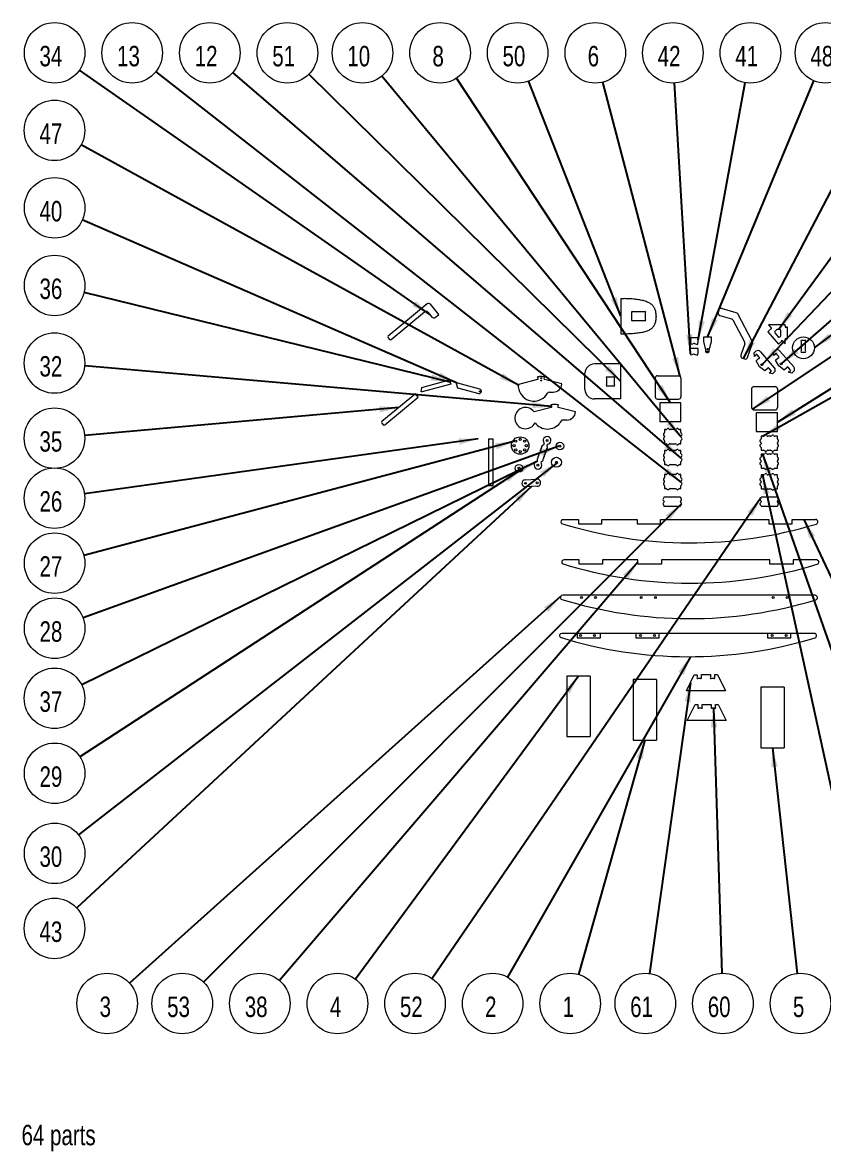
# Paper-space layout 'Feuille1' of a CAD drawing. Header units: millimetres. Extents: x 11 to 540, y -252 to 207.
# Drawn here: x 11.4 to 148.4, y 5.3 to 198.6 of the extents above; entities that cross this region are included whole.
import ezdxf

# ---------------------------------------------------------------- set-up
doc = ezdxf.new("R2010")
doc.units = ezdxf.units.MM
doc.styles.add('SLDTEXTSTYLE0', font='TXT', dxfattribs={"width": 0.75})
doc.dimstyles.new('SLDDIMSTYLE0', dxfattribs={"dimtxt": 0, "dimasz": 3.302, "dimexe": 0, "dimexo": 0.0625, "dimgap": 0, "dimtad": 0, "dimtih": 1, "dimtoh": 1, "dimdec": 0, "dimrnd": 1e-09, "dimzin": 0, "dimdsep": 46, "dimtxsty": 'Standard', "dimsah": 1, "dimcen": 0.09, "dimadec": 0, "dimazin": 0, "dimtfac": 3.302, "dimtdec": 0, "dimtofl": 0, "dimtmove": 0, "dimatfit": 3, "dimfxl": 1, "dimfrac": 2, "dimtolj": 1, "dimtzin": 0, "dimarcsym": 0})

# ---------------------------------------------------------------- blocks, each defined once
blk = doc.blocks.new('SW_NOTE_58')
at = {"color": 0, "linetype": 'Continuous', "lineweight": 0}
blk.add_circle((-4.24, 2.96), 5.18, dxfattribs=at)
at = {"color": 0, "linetype": 'Continuous', "lineweight": 0, "insert": (-6.83, 4.15), "char_height": 3.5, "attachment_point": 1, "style": 'SLDTEXTSTYLE0'}
blk.add_mtext('34', dxfattribs=at)
blk = doc.blocks.new('SW_NOTE_59')
at = {"color": 0, "linetype": 'Continuous', "lineweight": 0}
blk.add_circle((-4.08, 3.19), 5.18, dxfattribs=at)
at = {"color": 0, "linetype": 'Continuous', "lineweight": 0, "insert": (-6.66, 4.38), "char_height": 3.5, "attachment_point": 1, "style": 'SLDTEXTSTYLE0'}
blk.add_mtext('13', dxfattribs=at)
blk = doc.blocks.new('SW_NOTE_60')
at = {"color": 0, "linetype": 'Continuous', "lineweight": 0}
blk.add_circle((-3.92, 3.38), 5.18, dxfattribs=at)
at = {"color": 0, "linetype": 'Continuous', "lineweight": 0, "insert": (-6.51, 4.56), "char_height": 3.5, "attachment_point": 1, "style": 'SLDTEXTSTYLE0'}
blk.add_mtext('12', dxfattribs=at)
blk = doc.blocks.new('SW_NOTE_61')
at = {"color": 0, "linetype": 'Continuous', "lineweight": 0}
blk.add_circle((-3.68, 3.63), 5.18, dxfattribs=at)
at = {"color": 0, "linetype": 'Continuous', "lineweight": 0, "insert": (-6.27, 4.82), "char_height": 3.5, "attachment_point": 1, "style": 'SLDTEXTSTYLE0'}
blk.add_mtext('51', dxfattribs=at)
blk = doc.blocks.new('SW_NOTE_62')
at = {"color": 0, "linetype": 'Continuous', "lineweight": 0}
blk.add_circle((-3.3, 3.99), 5.18, dxfattribs=at)
at = {"color": 0, "linetype": 'Continuous', "lineweight": 0, "insert": (-5.89, 5.17), "char_height": 3.5, "attachment_point": 1, "style": 'SLDTEXTSTYLE0'}
blk.add_mtext('10', dxfattribs=at)
blk = doc.blocks.new('SW_NOTE_63')
at = {"color": 0, "linetype": 'Continuous', "lineweight": 0}
blk.add_circle((-1.89, 4.82), 5.18, dxfattribs=at)
at = {"color": 0, "linetype": 'Continuous', "lineweight": 0, "insert": (-4.47, 6.01), "char_height": 3.5, "attachment_point": 1, "style": 'SLDTEXTSTYLE0'}
blk.add_mtext('50', dxfattribs=at)
blk = doc.blocks.new('SW_NOTE_64')
at = {"color": 0, "linetype": 'Continuous', "lineweight": 0}
blk.add_circle((-2.84, 4.32), 5.18, dxfattribs=at)
at = {"color": 0, "linetype": 'Continuous', "lineweight": 0, "insert": (-4.14, 5.51), "char_height": 3.5, "attachment_point": 1, "style": 'SLDTEXTSTYLE0'}
blk.add_mtext('8', dxfattribs=at)
blk = doc.blocks.new('SW_NOTE_65')
at = {"color": 0, "linetype": 'Continuous', "lineweight": 0}
blk.add_circle((-1.31, 5.01), 5.18, dxfattribs=at)
at = {"color": 0, "linetype": 'Continuous', "lineweight": 0, "insert": (-2.61, 6.19), "char_height": 3.5, "attachment_point": 1, "style": 'SLDTEXTSTYLE0'}
blk.add_mtext('6', dxfattribs=at)
blk = doc.blocks.new('SW_NOTE_66')
at = {"color": 0, "linetype": 'Continuous', "lineweight": 0}
blk.add_circle((-0.3, 5.17), 5.18, dxfattribs=at)
at = {"color": 0, "linetype": 'Continuous', "lineweight": 0, "insert": (-2.89, 6.35), "char_height": 3.5, "attachment_point": 1, "style": 'SLDTEXTSTYLE0'}
blk.add_mtext('42', dxfattribs=at)
blk = doc.blocks.new('SW_NOTE_67')
at = {"color": 0, "linetype": 'Continuous', "lineweight": 0}
blk.add_circle((0.92, 5.09), 5.18, dxfattribs=at)
at = {"color": 0, "linetype": 'Continuous', "lineweight": 0, "insert": (-1.66, 6.28), "char_height": 3.5, "attachment_point": 1, "style": 'SLDTEXTSTYLE0'}
blk.add_mtext('41', dxfattribs=at)
blk = doc.blocks.new('SW_NOTE_68')
at = {"color": 0, "linetype": 'Continuous', "lineweight": 0}
blk.add_circle((1.98, 4.78), 5.18, dxfattribs=at)
at = {"color": 0, "linetype": 'Continuous', "lineweight": 0, "insert": (-0.6, 5.97), "char_height": 3.5, "attachment_point": 1, "style": 'SLDTEXTSTYLE0'}
blk.add_mtext('48', dxfattribs=at)
blk = doc.blocks.new('SW_NOTE_100')
at = {"color": 0, "linetype": 'Continuous', "lineweight": 0}
blk.add_circle((0.56, -5.14), 5.18, dxfattribs=at)
at = {"color": 0, "linetype": 'Continuous', "lineweight": 0, "insert": (-0.73, -3.96), "char_height": 3.5, "attachment_point": 1, "style": 'SLDTEXTSTYLE0'}
blk.add_mtext('5', dxfattribs=at)
blk = doc.blocks.new('SW_NOTE_101')
at = {"color": 0, "linetype": 'Continuous', "lineweight": 0}
blk.add_circle((0.17, -5.17), 5.18, dxfattribs=at)
at = {"color": 0, "linetype": 'Continuous', "lineweight": 0, "insert": (-2.42, -3.99), "char_height": 3.5, "attachment_point": 1, "style": 'SLDTEXTSTYLE0'}
blk.add_mtext('60', dxfattribs=at)
blk = doc.blocks.new('SW_NOTE_102')
at = {"color": 0, "linetype": 'Continuous', "lineweight": 0}
blk.add_circle((-0.72, -5.12), 5.18, dxfattribs=at)
at = {"color": 0, "linetype": 'Continuous', "lineweight": 0, "insert": (-3.31, -3.94), "char_height": 3.5, "attachment_point": 1, "style": 'SLDTEXTSTYLE0'}
blk.add_mtext('61', dxfattribs=at)
blk = doc.blocks.new('SW_NOTE_103')
at = {"color": 0, "linetype": 'Continuous', "lineweight": 0}
blk.add_circle((-1.41, -4.98), 5.18, dxfattribs=at)
at = {"color": 0, "linetype": 'Continuous', "lineweight": 0, "insert": (-2.7, -3.79), "char_height": 3.5, "attachment_point": 1, "style": 'SLDTEXTSTYLE0'}
blk.add_mtext('1', dxfattribs=at)
blk = doc.blocks.new('SW_NOTE_104')
at = {"color": 0, "linetype": 'Continuous', "lineweight": 0}
blk.add_circle((-2.56, -4.5), 5.18, dxfattribs=at)
at = {"color": 0, "linetype": 'Continuous', "lineweight": 0, "insert": (-3.86, -3.31), "char_height": 3.5, "attachment_point": 1, "style": 'SLDTEXTSTYLE0'}
blk.add_mtext('2', dxfattribs=at)
blk = doc.blocks.new('SW_NOTE_105')
at = {"color": 0, "linetype": 'Continuous', "lineweight": 0}
blk.add_circle((-2.92, -4.27), 5.18, dxfattribs=at)
at = {"color": 0, "linetype": 'Continuous', "lineweight": 0, "insert": (-5.51, -3.09), "char_height": 3.5, "attachment_point": 1, "style": 'SLDTEXTSTYLE0'}
blk.add_mtext('52', dxfattribs=at)
blk = doc.blocks.new('SW_NOTE_106')
at = {"color": 0, "linetype": 'Continuous', "lineweight": 0}
blk.add_circle((-3.07, -4.17), 5.18, dxfattribs=at)
at = {"color": 0, "linetype": 'Continuous', "lineweight": 0, "insert": (-4.36, -2.98), "char_height": 3.5, "attachment_point": 1, "style": 'SLDTEXTSTYLE0'}
blk.add_mtext('4', dxfattribs=at)
blk = doc.blocks.new('SW_NOTE_107')
at = {"color": 0, "linetype": 'Continuous', "lineweight": 0}
blk.add_circle((-3.37, -3.93), 5.18, dxfattribs=at)
at = {"color": 0, "linetype": 'Continuous', "lineweight": 0, "insert": (-5.95, -2.75), "char_height": 3.5, "attachment_point": 1, "style": 'SLDTEXTSTYLE0'}
blk.add_mtext('38', dxfattribs=at)
blk = doc.blocks.new('SW_NOTE_108')
at = {"color": 0, "linetype": 'Continuous', "lineweight": 0}
blk.add_circle((-3.66, -3.66), 5.18, dxfattribs=at)
at = {"color": 0, "linetype": 'Continuous', "lineweight": 0, "insert": (-6.24, -2.48), "char_height": 3.5, "attachment_point": 1, "style": 'SLDTEXTSTYLE0'}
blk.add_mtext('53', dxfattribs=at)
blk = doc.blocks.new('SW_NOTE_109')
at = {"color": 0, "linetype": 'Continuous', "lineweight": 0}
blk.add_circle((-3.85, -3.46), 5.18, dxfattribs=at)
at = {"color": 0, "linetype": 'Continuous', "lineweight": 0, "insert": (-5.14, -2.27), "char_height": 3.5, "attachment_point": 1, "style": 'SLDTEXTSTYLE0'}
blk.add_mtext('3', dxfattribs=at)
blk = doc.blocks.new('SW_NOTE_110')
at = {"color": 0, "linetype": 'Continuous', "lineweight": 0}
blk.add_circle((-5.13, -0.72), 5.18, dxfattribs=at)
at = {"color": 0, "linetype": 'Continuous', "lineweight": 0, "insert": (-7.71, 0.47), "char_height": 3.5, "attachment_point": 1, "style": 'SLDTEXTSTYLE0'}
blk.add_mtext('26', dxfattribs=at)
blk = doc.blocks.new('SW_NOTE_111')
at = {"color": 0, "linetype": 'Continuous', "lineweight": 0}
blk.add_circle((-3.8, -3.52), 5.18, dxfattribs=at)
at = {"color": 0, "linetype": 'Continuous', "lineweight": 0, "insert": (-6.38, -2.33), "char_height": 3.5, "attachment_point": 1, "style": 'SLDTEXTSTYLE0'}
blk.add_mtext('43', dxfattribs=at)
blk = doc.blocks.new('SW_NOTE_112')
at = {"color": 0, "linetype": 'Continuous', "lineweight": 0}
blk.add_circle((-4.08, -3.18), 5.18, dxfattribs=at)
at = {"color": 0, "linetype": 'Continuous', "lineweight": 0, "insert": (-6.67, -1.99), "char_height": 3.5, "attachment_point": 1, "style": 'SLDTEXTSTYLE0'}
blk.add_mtext('30', dxfattribs=at)
blk = doc.blocks.new('SW_NOTE_113')
at = {"color": 0, "linetype": 'Continuous', "lineweight": 0}
blk.add_circle((-4.34, -2.82), 5.18, dxfattribs=at)
at = {"color": 0, "linetype": 'Continuous', "lineweight": 0, "insert": (-6.92, -1.64), "char_height": 3.5, "attachment_point": 1, "style": 'SLDTEXTSTYLE0'}
blk.add_mtext('29', dxfattribs=at)
blk = doc.blocks.new('SW_NOTE_114')
at = {"color": 0, "linetype": 'Continuous', "lineweight": 0}
blk.add_circle((-4.65, -2.28), 5.18, dxfattribs=at)
at = {"color": 0, "linetype": 'Continuous', "lineweight": 0, "insert": (-7.23, -1.1), "char_height": 3.5, "attachment_point": 1, "style": 'SLDTEXTSTYLE0'}
blk.add_mtext('37', dxfattribs=at)
blk = doc.blocks.new('SW_NOTE_115')
at = {"color": 0, "linetype": 'Continuous', "lineweight": 0}
blk.add_circle((-4.87, -1.76), 5.18, dxfattribs=at)
at = {"color": 0, "linetype": 'Continuous', "lineweight": 0, "insert": (-7.45, -0.57), "char_height": 3.5, "attachment_point": 1, "style": 'SLDTEXTSTYLE0'}
blk.add_mtext('28', dxfattribs=at)
blk = doc.blocks.new('SW_NOTE_116')
at = {"color": 0, "linetype": 'Continuous', "lineweight": 0}
blk.add_circle((-5, -1.33), 5.18, dxfattribs=at)
at = {"color": 0, "linetype": 'Continuous', "lineweight": 0, "insert": (-7.59, -0.14), "char_height": 3.5, "attachment_point": 1, "style": 'SLDTEXTSTYLE0'}
blk.add_mtext('27', dxfattribs=at)
blk = doc.blocks.new('SW_NOTE_117')
at = {"color": 0, "linetype": 'Continuous', "lineweight": 0}
blk.add_circle((-5.16, -0.46), 5.18, dxfattribs=at)
at = {"color": 0, "linetype": 'Continuous', "lineweight": 0, "insert": (-7.74, 0.73), "char_height": 3.5, "attachment_point": 1, "style": 'SLDTEXTSTYLE0'}
blk.add_mtext('35', dxfattribs=at)
blk = doc.blocks.new('SW_NOTE_118')
at = {"color": 0, "linetype": 'Continuous', "lineweight": 0}
blk.add_circle((-5.16, 0.45), 5.18, dxfattribs=at)
at = {"color": 0, "linetype": 'Continuous', "lineweight": 0, "insert": (-7.74, 1.64), "char_height": 3.5, "attachment_point": 1, "style": 'SLDTEXTSTYLE0'}
blk.add_mtext('32', dxfattribs=at)
blk = doc.blocks.new('SW_NOTE_119')
at = {"color": 0, "linetype": 'Continuous', "lineweight": 0}
blk.add_circle((-5.03, 1.23), 5.18, dxfattribs=at)
at = {"color": 0, "linetype": 'Continuous', "lineweight": 0, "insert": (-7.61, 2.41), "char_height": 3.5, "attachment_point": 1, "style": 'SLDTEXTSTYLE0'}
blk.add_mtext('36', dxfattribs=at)
blk = doc.blocks.new('SW_NOTE_120')
at = {"color": 0, "linetype": 'Continuous', "lineweight": 0}
blk.add_circle((-4.74, 2.07), 5.18, dxfattribs=at)
at = {"color": 0, "linetype": 'Continuous', "lineweight": 0, "insert": (-7.33, 3.25), "char_height": 3.5, "attachment_point": 1, "style": 'SLDTEXTSTYLE0'}
blk.add_mtext('40', dxfattribs=at)
blk = doc.blocks.new('SW_NOTE_121')
at = {"color": 0, "linetype": 'Continuous', "lineweight": 0}
blk.add_circle((-4.54, 2.49), 5.18, dxfattribs=at)
at = {"color": 0, "linetype": 'Continuous', "lineweight": 0, "insert": (-7.12, 3.68), "char_height": 3.5, "attachment_point": 1, "style": 'SLDTEXTSTYLE0'}
blk.add_mtext('47', dxfattribs=at)

psp = doc.layouts.new('Feuille1')

# ---------------------------------------------------------------- linework, layer by layer
at = {"color": 7, "linetype": 'Continuous', "lineweight": 15}
for p, q in [((113.73, 151.3), (113.73, 145.3)), ((113.73, 151.3), (114.32, 151.3)), ((80.59, 150.39), (73.94, 144.89)), ((74.43, 144.3), (80.15, 149.04)), ((80.71, 148.99), (81.41, 148.15)), ((82.59, 148.6), (81.15, 150.34)), ((115.58, 148.86), (115.58, 147.74)), ((117.78, 149.06), (115.78, 149.06)), ((117.98, 147.74), (117.98, 148.86)), ((130.49, 149.31), (130.38, 148.93)), ((133.49, 148.88), (130.98, 149.59)), ((81.97, 148.09), (82.59, 148.6)), ((115.78, 147.54), (117.78, 147.54)), ((119.78, 148.3), (119.78, 148.21)), ((130.66, 148.43), (132.67, 147.87)), ((132.91, 147.67), (134.91, 143.89)), ((136.21, 144), (133.73, 148.68)), ((113.73, 145.3), (114.32, 145.3)), ((139.37, 146.08), (138.86, 145.64)), ((138.86, 145.64), (140.7, 143.53)), ((139.03, 146.8), (139.41, 146.36)), ((141.87, 146.8), (139.03, 146.8)), ((140.06, 145.42), (140.64, 144.76)), ((140.42, 145.99), (140.08, 145.7)), ((140.91, 146.04), (140.55, 146.04)), ((141.11, 144.99), (141.11, 145.84)), ((141.87, 146.63), (141.87, 146.8)), ((142.27, 146.44), (142.07, 146.44)), ((142.27, 144.44), (142.27, 146.44)), ((73.92, 144.6), (74.15, 144.33)), ((125.65, 144.58), (125.65, 143.86)), ((126.99, 144.58), (125.65, 144.58)), ((125.65, 143.86), (125.73, 143.5)), ((125.73, 143.5), (126.06, 143.59)), ((126.35, 143.62), (126.88, 143.47)), ((126.88, 143.47), (126.99, 143.86)), ((126.99, 143.86), (126.99, 144.58)), ((127.89, 144.7), (127.89, 143.98)), ((129.24, 144.7), (127.89, 144.7)), ((127.89, 143.98), (128.24, 142.56)), ((128.85, 142.55), (129.24, 143.98)), ((129.24, 143.98), (129.24, 144.7)), ((134.94, 143.58), (134.28, 141.6)), ((135.42, 141.22), (136.24, 143.69)), ((140.7, 143.53), (141.2, 143.96)), ((140.92, 144.74), (141.04, 144.83)), ((141.47, 143.99), (141.87, 143.54)), ((141.87, 143.54), (141.87, 144.23)), ((142.05, 144.44), (142.27, 144.44)), ((144.6, 143.96), (144.6, 142.35)), ((145.16, 144.16), (144.8, 144.16)), ((145.36, 142.35), (145.36, 143.96)), ((125.59, 142.75), (125.59, 142.03)), ((126.94, 142.75), (125.59, 142.75)), ((125.59, 142.03), (125.68, 141.67)), ((125.68, 141.67), (126.01, 141.76)), ((126.29, 141.79), (126.83, 141.64)), ((126.83, 141.64), (126.94, 142.03)), ((126.94, 142.03), (126.94, 142.75)), ((128.24, 142.56), (128.24, 142.29)), ((128.44, 142.09), (128.65, 142.09)), ((128.85, 142.29), (128.85, 142.55)), ((134.53, 141.09), (134.91, 140.97)), ((136.56, 142.02), (136.85, 142.28)), ((136.6, 141.42), (136.56, 142.02)), ((136.82, 141.61), (136.6, 141.42)), ((137.4, 141.3), (137.09, 141.66)), ((137.64, 142.19), (140, 139.48)), ((139.87, 142.15), (140.17, 142.4)), ((139.91, 141.55), (139.87, 142.15)), ((140.13, 141.73), (139.91, 141.55)), ((140.19, 140.78), (140.63, 141.16)), ((140.72, 141.43), (140.4, 141.79)), ((140.95, 142.31), (143.31, 139.61)), ((144.8, 142.16), (145.16, 142.16)), ((113.73, 140.12), (109.2, 140.12)), ((113.73, 134.12), (113.73, 140.12)), ((136.87, 140.65), (137.31, 141.04)), ((137.46, 139.65), (136.87, 140.65)), ((138.37, 138.93), (137.46, 139.65)), ((138.81, 139.32), (138.37, 138.93)), ((139.4, 139.01), (139.09, 139.37)), ((140.77, 139.78), (140.19, 140.78)), ((141.68, 139.06), (140.77, 139.78)), ((142.12, 139.44), (141.68, 139.06)), ((142.71, 139.13), (142.4, 139.49)), ((79.68, 136.11), (84.43, 137.38)), ((84.43, 137.38), (84.63, 136.65)), ((99.45, 137.47), (96.44, 136.67)), ((99.42, 137.88), (99.46, 137.75)), ((100.69, 137.75), (100.72, 137.88)), ((103.62, 136.69), (100.69, 137.47)), ((107.6, 135.72), (107.6, 138.52)), ((111.26, 137.68), (111.26, 136.56)), ((112.46, 137.88), (111.46, 137.88)), ((112.66, 136.56), (112.66, 137.68)), ((119.61, 137.7), (119.61, 134.5)), ((120.01, 138.1), (123.61, 138.1)), ((124.01, 137.7), (124.01, 134.5)), ((139.09, 138.56), (139.31, 138.74)), ((139.68, 138.43), (139.09, 138.56)), ((139.98, 138.69), (139.68, 138.43)), ((142.41, 138.68), (142.62, 138.87)), ((142.99, 138.55), (142.41, 138.68)), ((143.29, 138.81), (142.99, 138.55)), ((79.55, 135.36), (79.68, 136.11)), ((79.72, 135.33), (79.55, 135.36)), ((84.63, 136.65), (79.72, 135.33)), ((85.58, 136.78), (85.77, 136.04)), ((85.77, 136.04), (89.41, 135.07)), ((89.6, 135.8), (85.86, 136.81)), ((96.16, 136.18), (96.27, 135.74)), ((101.52, 135.31), (102.18, 135.31)), ((111.46, 136.36), (112.46, 136.36)), ((136.12, 135.85), (136.12, 132.65)), ((136.52, 136.25), (140.12, 136.25)), ((140.52, 135.85), (140.52, 132.65)), ((78.58, 135.01), (72.86, 130.27)), ((73.34, 129.69), (79.06, 134.43)), ((79.06, 134.43), (78.58, 135.01)), ((113.73, 134.12), (109.2, 134.12)), ((120.01, 134.1), (123.61, 134.1)), ((120.41, 133.48), (120.41, 130.28)), ((124.01, 133.48), (120.41, 133.48)), ((124.01, 130.28), (124.01, 133.48)), ((101.79, 132.69), (98.89, 131.91)), ((101.76, 133.1), (101.8, 132.97)), ((103.03, 132.97), (103.06, 133.1)), ((105.97, 131.91), (103.03, 132.69)), ((136.52, 132.25), (140.12, 132.25)), ((140.52, 131.75), (136.92, 131.75)), ((136.92, 131.75), (136.92, 128.55)), ((140.52, 128.55), (140.52, 131.75)), ((72.83, 129.99), (73.06, 129.71)), ((103.86, 130.53), (104.52, 130.53)), ((120.41, 130.28), (124.01, 130.28)), ((121.21, 128.87), (121.21, 128.38)), ((121.46, 128.87), (121.21, 128.87)), ((121.21, 127.69), (121.21, 127.66)), ((123.06, 128.87), (122.16, 128.87)), ((124.01, 128.87), (123.76, 128.87)), ((124.01, 128.38), (124.01, 128.87)), ((124.01, 127.66), (124.01, 127.69)), ((136.92, 128.55), (140.52, 128.55)), ((138.17, 127.75), (137.72, 127.75)), ((137.72, 127.75), (137.72, 127.29)), ((139.37, 127.75), (138.87, 127.75)), ((140.52, 127.75), (140.07, 127.75)), ((140.52, 127.29), (140.52, 127.75)), ((91.1, 127.29), (91.1, 119.29)), ((91.1, 127.29), (91.9, 127.29)), ((91.9, 119.29), (91.9, 127.29)), ((100.06, 125.68), (100.03, 125.61)), ((100.16, 125.97), (100.16, 125.96)), ((121.21, 126.97), (121.21, 126.47)), ((121.21, 126.47), (121.46, 126.47)), ((122.16, 126.47), (123.06, 126.47)), ((123.76, 126.47), (124.01, 126.47)), ((124.01, 126.47), (124.01, 126.97)), ((137.72, 126.6), (137.72, 126.49)), ((137.72, 125.8), (137.72, 125.35)), ((140.52, 126.49), (140.52, 126.6)), ((140.52, 125.35), (140.52, 125.8)), ((99.54, 124.27), (99.52, 124.21)), ((99.67, 124.62), (99.65, 124.56)), ((99.8, 124.97), (99.77, 124.91)), ((99.93, 125.32), (99.9, 125.26)), ((100.53, 123.91), (100.55, 123.97)), ((100.66, 124.26), (100.68, 124.32)), ((100.78, 124.61), (100.81, 124.67)), ((100.91, 124.96), (100.94, 125.03)), ((101.04, 125.31), (101.06, 125.38)), ((121.21, 125.3), (121.21, 124.81)), ((121.46, 125.3), (121.21, 125.3)), ((121.21, 124.11), (121.21, 124.09)), ((123.06, 125.3), (122.16, 125.3)), ((124.01, 125.3), (123.76, 125.3)), ((124.01, 124.81), (124.01, 125.3)), ((124.01, 124.09), (124.01, 124.11)), ((137.72, 125.35), (138.17, 125.35)), ((138.17, 124.67), (137.72, 124.67)), ((137.72, 124.67), (137.72, 124.22)), ((138.87, 125.35), (139.37, 125.35)), ((139.37, 124.67), (138.87, 124.67)), ((140.07, 125.35), (140.52, 125.35)), ((140.52, 124.67), (140.07, 124.67)), ((140.52, 124.22), (140.52, 124.67)), ((121.21, 123.39), (121.21, 122.9)), ((121.21, 122.9), (121.46, 122.9)), ((122.16, 122.9), (123.06, 122.9)), ((123.76, 122.9), (124.01, 122.9)), ((124.01, 122.9), (124.01, 123.39)), ((137.72, 123.53), (137.72, 123.42)), ((137.72, 122.73), (137.72, 122.27)), ((137.72, 122.27), (138.17, 122.27)), ((138.87, 122.27), (139.37, 122.27)), ((140.07, 122.27), (140.52, 122.27)), ((140.52, 123.42), (140.52, 123.53)), ((140.52, 122.27), (140.52, 122.73)), ((97.37, 120.28), (99.38, 120.38)), ((121.21, 121.18), (121.21, 120.69)), ((121.46, 121.18), (121.21, 121.18)), ((121.21, 119.99), (121.21, 119.97)), ((123.06, 121.18), (122.16, 121.18)), ((124.01, 121.18), (123.76, 121.18)), ((124.01, 120.69), (124.01, 121.18)), ((124.01, 119.97), (124.01, 119.99)), ((138.17, 121.13), (137.72, 121.13)), ((137.72, 121.13), (137.72, 120.68)), ((137.72, 119.98), (137.72, 119.88)), ((139.37, 121.13), (138.87, 121.13)), ((140.52, 121.13), (140.07, 121.13)), ((140.52, 120.68), (140.52, 121.13)), ((140.52, 119.88), (140.52, 119.98)), ((91.1, 119.29), (91.9, 119.29)), ((99.44, 119.18), (97.43, 119.08)), ((121.21, 119.27), (121.21, 118.78)), ((121.21, 118.78), (121.46, 118.78)), ((122.16, 118.78), (123.06, 118.78)), ((123.76, 118.78), (124.01, 118.78)), ((124.01, 118.78), (124.01, 119.27)), ((137.72, 119.18), (137.72, 118.73)), ((137.72, 118.73), (138.17, 118.73)), ((138.87, 118.73), (139.37, 118.73)), ((140.07, 118.73), (140.52, 118.73)), ((140.52, 118.73), (140.52, 119.18)), ((123.93, 117.31), (121.12, 117.31)), ((121.13, 116.56), (121.13, 116.53)), ((123.93, 116.53), (123.93, 116.56)), ((140.52, 117.31), (137.72, 117.31)), ((137.72, 116.6), (137.72, 116.49)), ((140.52, 116.49), (140.52, 116.6)), ((121.12, 115.79), (123.93, 115.79)), ((137.72, 115.79), (140.52, 115.79)), ((103.86, 113.49), (106.47, 113.49)), ((106.47, 113.49), (106.47, 112.73)), ((106.47, 112.73), (110.47, 112.73)), ((110.47, 113.49), (116.52, 113.49)), ((110.47, 112.73), (110.47, 113.49)), ((116.52, 113.49), (116.52, 112.73)), ((116.52, 112.73), (120.52, 112.73)), ((120.52, 112.73), (120.52, 113.49)), ((120.52, 113.49), (139.06, 113.49)), ((139.06, 113.49), (139.06, 112.73)), ((139.06, 112.73), (143.06, 112.73)), ((143.06, 113.49), (147.06, 113.49)), ((143.06, 112.73), (143.06, 113.49)), ((106.62, 106.59), (104.01, 106.59)), ((106.62, 105.83), (106.62, 106.59)), ((116.67, 106.59), (110.62, 106.59)), ((110.62, 106.59), (110.62, 105.83)), ((116.67, 105.83), (116.67, 106.59)), ((120.67, 106.59), (120.67, 105.83)), ((139.21, 106.59), (120.67, 106.59)), ((139.21, 105.83), (139.21, 106.59)), ((147.21, 106.59), (143.21, 106.59)), ((143.21, 106.59), (143.21, 105.83)), ((110.62, 105.83), (106.62, 105.83)), ((120.67, 105.83), (116.67, 105.83)), ((143.21, 105.83), (139.21, 105.83)), ((146.98, 100.52), (103.78, 100.52)), ((106.25, 94), (103.63, 94)), ((106.25, 94), (106.25, 93.24)), ((110.25, 94), (106.25, 94)), ((106.25, 93.24), (110.25, 93.24)), ((110.25, 93.24), (110.25, 94)), ((116.29, 94), (110.25, 94)), ((116.29, 94), (116.29, 93.24)), ((120.29, 94), (116.29, 94)), ((116.29, 93.24), (120.29, 93.24)), ((120.29, 93.24), (120.29, 94)), ((138.84, 94), (120.29, 94)), ((138.84, 94), (138.84, 93.24)), ((142.84, 94), (138.84, 94)), ((138.84, 93.24), (142.84, 93.24)), ((142.84, 93.24), (142.84, 94)), ((146.83, 94), (142.84, 94)), ((104.5, 86.67), (104.5, 76.31)), ((108.5, 86.67), (104.5, 86.67)), ((108.5, 86.67), (108.5, 76.31)), ((115.85, 86.09), (115.85, 75.73)), ((119.85, 86.09), (115.85, 86.09)), ((119.85, 86.09), (119.85, 75.73)), ((124.96, 84.18), (126.31, 86.9)), ((126.31, 86.9), (126.77, 86.9)), ((126.77, 86.9), (126.77, 86.48)), ((127.01, 86.33), (127.3, 86.33)), ((127.53, 86.48), (127.53, 86.94)), ((127.53, 86.94), (129.05, 86.94)), ((129.05, 86.94), (129.05, 86.48)), ((129.29, 86.33), (129.58, 86.33)), ((129.81, 86.94), (130.25, 86.94)), ((129.81, 86.48), (129.81, 86.94)), ((130.25, 86.94), (131.62, 84.18)), ((131.62, 84.18), (124.96, 84.18)), ((141.67, 84.77), (137.67, 84.77)), ((137.67, 84.77), (137.67, 74.41)), ((141.67, 84.77), (141.67, 74.41)), ((125.1, 79.07), (126.45, 81.79)), ((126.45, 81.79), (126.91, 81.79)), ((126.91, 81.79), (126.91, 81.37)), ((127.14, 81.22), (127.43, 81.22)), ((127.67, 81.83), (129.19, 81.83)), ((127.67, 81.37), (127.67, 81.83)), ((129.19, 81.83), (129.19, 81.37)), ((129.42, 81.22), (129.71, 81.22)), ((129.95, 81.83), (130.39, 81.83)), ((129.95, 81.37), (129.95, 81.83)), ((130.39, 81.83), (131.76, 79.07)), ((131.76, 79.07), (125.1, 79.07)), ((104.5, 76.31), (108.5, 76.31)), ((115.85, 75.73), (119.85, 75.73)), ((137.67, 74.41), (141.67, 74.41))]:
    psp.add_line(p, q, dxfattribs=at)
for centre, radius in [((144.98, 142.89), 1.87), ((128.56, 142.69), 0.08), ((128.56, 142.29), 0.08), ((137.85, 139.99), 0.16), ((141.16, 140.12), 0.16), ((100.11, 137.69), 0.08), ((100.11, 137.29), 0.08), ((89.62, 135.41), 0.0917), ((96.51, 126.15), 1.49), ((95.45, 126.15), 0.194), ((95.76, 126.9), 0.194), ((96.51, 127.21), 0.194), ((97.26, 126.9), 0.194), ((97.57, 126.15), 0.194), ((101.11, 127.02), 0.16), ((103.31, 126.06), 0.66), ((103.31, 126.06), 0.16), ((95.76, 125.4), 0.194), ((96.51, 125.09), 0.194), ((97.26, 125.4), 0.194), ((102.71, 123.28), 0.853), ((96.3, 122.26), 0.66), ((96.3, 122.26), 0.16), ((99.55, 122.78), 0.16), ((102.71, 123.28), 0.16), ((97.4, 119.68), 0.16), ((99.41, 119.78), 0.16), ((106.99, 100.14), 0.16), ((109.39, 100.14), 0.16), ((117.24, 100.14), 0.16), ((119.64, 100.14), 0.16), ((139.79, 100.14), 0.16), ((142.19, 100.14), 0.16), ((106.84, 93.62), 0.16), ((109.24, 93.62), 0.16), ((117.09, 93.62), 0.16), ((119.49, 93.62), 0.16), ((139.64, 93.62), 0.16), ((142.04, 93.62), 0.16)]:
    psp.add_circle(centre, radius, dxfattribs=at)
for centre, radius, start, end in [((80.41, 148.73), 0.4, 39.6305, 129.6305), ((80.85, 150.08), 0.4, 39.6305, 129.6305), ((115.68, 148.96), 0.14, 45, 225), ((117.88, 148.96), 0.14, 315, 135), ((130.77, 148.82), 0.4, 164.1835, 254.1835), ((130.88, 149.2), 0.4, 74.1835, 164.1835), ((133.38, 148.5), 0.4, 27.9115, 74.1835), ((81.72, 148.4), 0.4, 219.6305, 309.6305), ((115.68, 147.64), 0.14, 135, 315), ((117.88, 147.64), 0.14, 225, 45), ((132.56, 147.48), 0.4, 27.9115, 74.1835), ((139.39, 146.22), 0.14, 260.7409, 80.7409), ((140.22, 145.55), 0.2, 131.0362, 221.0362), ((140.55, 145.84), 0.2, 90, 131.0362), ((140.91, 145.84), 0.2, 0, 90), ((140.91, 144.99), 0.2, 311.0362, 0), ((141.97, 146.53), 0.14, 136.5328, 316.5328), ((74.07, 144.73), 0.2, 129.6305, 219.6305), ((74.3, 144.45), 0.2, 219.6305, 309.6305), ((126.24, 143.23), 0.4, 75, 116.8024), ((134.56, 143.7), 0.4, 341.6395, 27.9115), ((135.86, 143.81), 0.4, 341.6395, 27.9115), ((140.79, 144.89), 0.2, 221.0362, 311.0362), ((141.33, 143.98), 0.14, 5.6093, 185.6093), ((141.96, 144.33), 0.14, 48.5943, 228.5943), ((144.7, 144.06), 0.14, 45, 225), ((145.26, 144.06), 0.14, 315, 135), ((126.19, 141.4), 0.4, 75, 116.8024), ((128.44, 142.29), 0.2, 180, 270), ((128.65, 142.29), 0.2, 270, 0), ((134.66, 141.47), 0.4, 161.6395, 251.6395), ((135.04, 141.35), 0.4, 251.6395, 341.6395), ((136.95, 141.64), 0.14, 10.7032, 190.7032), ((137.21, 141.88), 0.537, 35.8796, 131.0362), ((137.36, 141.17), 0.14, 251.3691, 71.3691), ((140.27, 141.76), 0.14, 10.7032, 190.7032), ((140.52, 142), 0.537, 35.8796, 131.0362), ((140.67, 141.29), 0.14, 251.3691, 71.3691), ((144.7, 142.26), 0.14, 135, 315), ((145.26, 142.26), 0.14, 225, 45), ((109.2, 138.52), 1.6, 90, 180), ((138.95, 139.34), 0.14, 10.7032, 190.7032), ((139.63, 139.09), 0.537, 311.0362, 46.1927), ((142.26, 139.47), 0.14, 10.7032, 190.7032), ((142.94, 139.22), 0.537, 311.0362, 46.1927), ((99.45, 137.61), 0.14, 269.2792, 89.2792), ((100.69, 137.61), 0.14, 90.7208, 270.7208), ((111.36, 137.78), 0.14, 45, 225), ((112.56, 137.78), 0.14, 315, 135), ((120.01, 137.7), 0.4, 90, 180), ((123.61, 137.7), 0.4, 0, 90), ((139.35, 138.88), 0.14, 251.3691, 71.3691), ((142.67, 139), 0.14, 251.3691, 71.3691), ((85.76, 136.42), 0.4, 75, 116.8024), ((89.5, 135.44), 0.38, 255, 75), ((96.54, 136.28), 0.4, 105, 195), ((98.85, 136.43), 2.67, 195, 322.0991), ((101.52, 134.91), 0.4, 90, 151.277), ((102.18, 136.75), 1.45, 270, 357.3302), ((109.2, 135.72), 1.6, 180, 270), ((111.36, 136.46), 0.14, 135, 315), ((112.56, 136.46), 0.14, 225, 45), ((136.52, 135.85), 0.4, 90, 180), ((140.12, 135.85), 0.4, 0, 90), ((99.14, 136.21), 2.31, 322.0991, 331.277), ((120.01, 134.5), 0.4, 180, 270), ((123.61, 134.5), 0.4, 270, 0), ((97.41, 130.85), 1.82, 35.6186, 334.2266), ((101.8, 132.83), 0.14, 269.2792, 89.2792), ((103.03, 132.83), 0.14, 90.7208, 270.7208), ((104.52, 131.97), 1.45, 270, 357.3302), ((136.52, 132.65), 0.4, 180, 270), ((140.12, 132.65), 0.4, 270, 0), ((72.99, 130.12), 0.2, 129.6305, 219.6305), ((73.22, 129.84), 0.2, 219.6305, 309.6305), ((101.2, 131.65), 2.67, 216.5732, 322.0991), ((101.48, 131.43), 2.31, 322.0991, 331.277), ((103.86, 130.13), 0.4, 90, 151.277), ((101.11, 127.02), 0.66, 277.3221, 222.3709), ((121.21, 128.03), 0.2, 120, 240), ((121.01, 128.38), 0.2, 300, 0), ((121.01, 127.69), 0.2, 0, 60), ((121.01, 127.66), 0.2, 300, 0), ((121.46, 129.07), 0.2, 270, 330), ((121.81, 128.87), 0.2, 30, 150), ((122.16, 129.07), 0.2, 210, 270), ((123.06, 129.07), 0.2, 270, 330), ((123.41, 128.87), 0.2, 30, 150), ((123.76, 129.07), 0.2, 210, 270), ((124.21, 128.38), 0.2, 180, 240), ((124.21, 127.69), 0.2, 120, 180), ((124.21, 127.66), 0.2, 180, 240), ((124.01, 128.03), 0.2, 300, 60), ((138.17, 127.95), 0.2, 270, 330), ((138.52, 127.75), 0.2, 30, 150), ((138.87, 127.95), 0.2, 210, 270), ((139.37, 127.95), 0.2, 270, 330), ((139.72, 127.75), 0.2, 30, 150), ((140.07, 127.95), 0.2, 210, 270), ((100.09, 125.66), 0.04, 84.5751, 159.8465), ((100.11, 125.82), 0.117, 264.5751, 55.1179), ((100.54, 125.84), 0.4, 105.8788, 159.8465), ((100.2, 125.95), 0.04, 159.8465, 235.1179), ((100.35, 126.49), 0.28, 285.8788, 17.696), ((101.12, 125.52), 0.117, 85.9719, 235.1179), ((101.34, 126.13), 0.28, 121.997, 213.8142), ((100.78, 125.75), 0.4, 348.0652, 33.8142), ((101.13, 125.68), 0.04, 265.9719, 348.0652), ((121.21, 127.31), 0.2, 120, 240), ((121.01, 126.97), 0.2, 0, 60), ((121.46, 126.27), 0.2, 30, 90), ((121.81, 126.47), 0.2, 210, 330), ((122.16, 126.27), 0.2, 90, 150), ((123.06, 126.27), 0.2, 30, 90), ((123.41, 126.47), 0.2, 210, 330), ((123.76, 126.27), 0.2, 90, 150), ((124.21, 126.97), 0.2, 120, 180), ((124.01, 127.31), 0.2, 300, 60), ((137.72, 126.95), 0.2, 120, 240), ((137.72, 126.15), 0.2, 120, 240), ((137.52, 127.29), 0.2, 300, 0), ((137.52, 126.6), 0.2, 0, 60), ((137.52, 126.49), 0.2, 300, 0), ((137.52, 125.8), 0.2, 0, 60), ((140.72, 127.29), 0.2, 180, 240), ((140.72, 126.6), 0.2, 120, 180), ((140.72, 126.49), 0.2, 180, 240), ((140.72, 125.8), 0.2, 120, 180), ((140.52, 126.95), 0.2, 300, 60), ((140.52, 126.15), 0.2, 300, 60), ((99.46, 123.91), 0.04, 88.3448, 174.0075), ((99.82, 123.87), 0.4, 174.0075, 208.908), ((99.47, 124.06), 0.117, 268.3448, 55.5025), ((99.55, 124.19), 0.04, 159.8465, 235.5025), ((99.58, 124.26), 0.04, 84.2674, 159.8465), ((99.59, 124.42), 0.117, 264.2674, 55.4256), ((99.68, 124.55), 0.04, 159.8465, 235.4256), ((99.71, 124.61), 0.04, 84.3443, 159.8465), ((99.72, 124.77), 0.117, 264.3443, 55.3487), ((99.81, 124.9), 0.04, 159.8465, 235.3487), ((99.84, 124.96), 0.04, 84.4212, 159.8465), ((99.85, 125.12), 0.117, 264.4212, 55.2718), ((99.94, 125.25), 0.04, 159.8465, 235.2718), ((99.96, 125.31), 0.04, 84.4981, 159.8465), ((99.98, 125.47), 0.117, 264.4981, 55.1948), ((100.07, 125.6), 0.04, 159.8465, 235.1948), ((100.48, 123.77), 0.117, 84.9604, 234.4396), ((100.6, 124.12), 0.117, 84.8833, 234.8097), ((100.49, 123.92), 0.04, 264.9604, 339.8465), ((100.51, 123.99), 0.04, 339.8465, 54.8097), ((100.73, 124.47), 0.117, 84.8062, 234.8868), ((100.62, 124.27), 0.04, 264.8833, 339.8465), ((100.64, 124.34), 0.04, 339.8465, 54.8868), ((100.86, 124.82), 0.117, 84.7291, 234.9638), ((100.75, 124.62), 0.04, 264.8062, 339.8465), ((100.77, 124.69), 0.04, 339.8465, 54.9638), ((100.99, 125.17), 0.117, 84.6521, 235.0409), ((100.87, 124.97), 0.04, 264.7291, 339.8465), ((100.9, 125.04), 0.04, 339.8465, 55.0409), ((101, 125.32), 0.04, 264.6521, 339.8465), ((101.03, 125.39), 0.04, 339.8465, 55.1179), ((121.21, 124.46), 0.2, 120, 240), ((121.21, 123.74), 0.2, 120, 240), ((121.01, 124.81), 0.2, 300, 0), ((121.01, 124.11), 0.2, 0, 60), ((121.01, 124.09), 0.2, 300, 0), ((121.46, 125.5), 0.2, 270, 330), ((121.81, 125.3), 0.2, 30, 150), ((122.16, 125.5), 0.2, 210, 270), ((123.06, 125.5), 0.2, 270, 330), ((123.41, 125.3), 0.2, 30, 150), ((123.76, 125.5), 0.2, 210, 270), ((124.21, 124.81), 0.2, 180, 240), ((124.21, 124.11), 0.2, 120, 180), ((124.21, 124.09), 0.2, 180, 240), ((124.01, 124.46), 0.2, 300, 60), ((124.01, 123.74), 0.2, 300, 60), ((137.72, 123.87), 0.2, 120, 240), ((137.52, 124.22), 0.2, 300, 0), ((137.52, 123.53), 0.2, 0, 60), ((138.17, 125.15), 0.2, 30, 90), ((138.17, 124.87), 0.2, 270, 330), ((138.52, 125.35), 0.2, 210, 330), ((138.52, 124.67), 0.2, 30, 150), ((138.87, 125.15), 0.2, 90, 150), ((138.87, 124.87), 0.2, 210, 270), ((139.37, 125.15), 0.2, 30, 90), ((139.37, 124.87), 0.2, 270, 330), ((139.72, 125.35), 0.2, 210, 330), ((139.72, 124.67), 0.2, 30, 150), ((140.07, 125.15), 0.2, 90, 150), ((140.07, 124.87), 0.2, 210, 270), ((140.72, 124.22), 0.2, 180, 240), ((140.72, 123.53), 0.2, 120, 180), ((140.52, 123.87), 0.2, 300, 60), ((99.55, 122.78), 0.66, 118.948, 20.745), ((99.25, 123.33), 0.04, 82.9908, 118.948), ((99.28, 123.57), 0.21, 262.9908, 28.908), ((100.27, 123.21), 0.21, 110.785, 236.7022), ((100.13, 123), 0.04, 20.745, 56.7022), ((100.05, 123.78), 0.4, 290.785, 336.0837), ((100.38, 123.64), 0.04, 336.0837, 54.4396), ((121.01, 123.39), 0.2, 0, 60), ((121.46, 122.7), 0.2, 30, 90), ((121.81, 122.9), 0.2, 210, 330), ((122.16, 122.7), 0.2, 90, 150), ((123.06, 122.7), 0.2, 30, 90), ((123.41, 122.9), 0.2, 210, 330), ((123.76, 122.7), 0.2, 90, 150), ((124.21, 123.39), 0.2, 120, 180), ((137.72, 123.07), 0.2, 120, 240), ((137.52, 123.42), 0.2, 300, 0), ((137.52, 122.73), 0.2, 0, 60), ((138.17, 122.07), 0.2, 30, 90), ((138.52, 122.27), 0.2, 210, 330), ((138.87, 122.07), 0.2, 90, 150), ((139.37, 122.07), 0.2, 30, 90), ((139.72, 122.27), 0.2, 210, 330), ((140.07, 122.07), 0.2, 90, 150), ((140.72, 123.42), 0.2, 180, 240), ((140.72, 122.73), 0.2, 120, 180), ((140.52, 123.07), 0.2, 300, 60), ((97.4, 119.68), 0.6, 92.9496, 272.9496), ((99.41, 119.78), 0.6, 272.9496, 92.9496), ((121.21, 120.34), 0.2, 120, 240), ((121.01, 120.69), 0.2, 300, 0), ((121.01, 119.99), 0.2, 0, 60), ((121.01, 119.97), 0.2, 300, 0), ((121.46, 121.38), 0.2, 270, 330), ((121.81, 121.18), 0.2, 30, 150), ((122.16, 121.38), 0.2, 210, 270), ((123.06, 121.38), 0.2, 270, 330), ((123.41, 121.18), 0.2, 30, 150), ((123.76, 121.38), 0.2, 210, 270), ((124.21, 120.69), 0.2, 180, 240), ((124.21, 119.99), 0.2, 120, 180), ((124.21, 119.97), 0.2, 180, 240), ((124.01, 120.34), 0.2, 300, 60), ((137.72, 120.33), 0.2, 120, 240), ((137.52, 120.68), 0.2, 300, 0), ((137.52, 119.98), 0.2, 0, 60), ((137.52, 119.88), 0.2, 300, 0), ((138.17, 121.33), 0.2, 270, 330), ((138.52, 121.13), 0.2, 30, 150), ((138.87, 121.33), 0.2, 210, 270), ((139.37, 121.33), 0.2, 270, 330), ((139.72, 121.13), 0.2, 30, 150), ((140.07, 121.33), 0.2, 210, 270), ((140.72, 120.68), 0.2, 180, 240), ((140.72, 119.98), 0.2, 120, 180), ((140.72, 119.88), 0.2, 180, 240), ((140.52, 120.33), 0.2, 300, 60), ((121.21, 119.62), 0.2, 120, 240), ((121.01, 119.27), 0.2, 0, 60), ((121.46, 118.58), 0.2, 30, 90), ((121.81, 118.78), 0.2, 210, 330), ((122.16, 118.58), 0.2, 90, 150), ((123.06, 118.58), 0.2, 30, 90), ((123.41, 118.78), 0.2, 210, 330), ((123.76, 118.58), 0.2, 90, 150), ((124.21, 119.27), 0.2, 120, 180), ((124.01, 119.62), 0.2, 300, 60), ((137.72, 119.53), 0.2, 120, 240), ((137.52, 119.18), 0.2, 0, 60), ((138.17, 118.53), 0.2, 30, 90), ((138.52, 118.73), 0.2, 210, 330), ((138.87, 118.53), 0.2, 90, 150), ((139.37, 118.53), 0.2, 30, 90), ((139.72, 118.73), 0.2, 210, 330), ((140.07, 118.53), 0.2, 90, 150), ((140.72, 119.18), 0.2, 120, 180), ((140.52, 119.53), 0.2, 300, 60), ((121.13, 116.91), 0.2, 120, 240), ((121.13, 116.19), 0.2, 120, 240), ((120.93, 117.25), 0.2, 300, 15.5423), ((120.93, 116.56), 0.2, 0, 60), ((120.93, 116.53), 0.2, 300, 0), ((120.93, 115.84), 0.2, 344.4577, 60), ((124.13, 117.25), 0.2, 164.4577, 240), ((124.13, 116.56), 0.2, 120, 180), ((124.13, 116.53), 0.2, 180, 240), ((124.13, 115.84), 0.2, 120, 195.5423), ((123.93, 116.91), 0.2, 300, 60), ((123.93, 116.19), 0.2, 300, 60), ((137.72, 116.95), 0.2, 120, 240), ((137.72, 116.15), 0.2, 120, 240), ((137.52, 117.29), 0.2, 300, 3.8962), ((137.52, 116.6), 0.2, 0, 60), ((137.52, 116.49), 0.2, 300, 0), ((137.52, 115.8), 0.2, 356.1038, 60), ((140.72, 117.29), 0.2, 176.1038, 240), ((140.72, 116.6), 0.2, 120, 180), ((140.72, 116.49), 0.2, 180, 240), ((140.72, 115.8), 0.2, 120, 183.8962), ((140.52, 116.95), 0.2, 300, 60), ((140.52, 116.15), 0.2, 300, 60), ((103.86, 113.09), 0.4, 90, 220.7528), ((125.56, 183.69), 74.2, 252.7483, 286.9583), ((147.06, 113.09), 0.4, 291.2302, 90), ((104.01, 106.19), 0.4, 90, 220.7528), ((147.21, 106.19), 0.4, 291.2302, 90), ((125.71, 176.79), 74.2, 252.7483, 286.9583), ((103.78, 100.12), 0.4, 90, 220.7528), ((146.98, 100.12), 0.4, 291.2302, 90), ((125.48, 170.72), 74.2, 252.7483, 286.9583), ((103.63, 93.6), 0.4, 90, 220.7528), ((125.33, 164.2), 74.2, 252.7483, 286.9583), ((146.83, 93.6), 0.4, 291.2302, 90), ((126.89, 86.4), 0.14, 147.1565, 327.1565), ((127.41, 86.4), 0.14, 212.8435, 32.8435), ((129.17, 86.4), 0.14, 147.1565, 327.1565), ((129.69, 86.4), 0.14, 212.8435, 32.8435), ((127.03, 81.3), 0.14, 147.1565, 327.1565), ((127.55, 81.3), 0.14, 212.8435, 32.8435), ((129.31, 81.3), 0.14, 147.1565, 327.1565), ((129.83, 81.3), 0.14, 212.8435, 32.8435)]:
    psp.add_arc(centre, radius, start, end, dxfattribs=at)
for points, knots in [([(119.78, 148.3), (119.78, 148.39), (119.77, 148.58), (119.75, 148.85), (119.7, 149.12), (119.63, 149.38), (119.53, 149.62), (119.4, 149.86), (119.24, 150.08), (119.04, 150.27), (118.81, 150.44), (118.55, 150.59), (118.25, 150.73), (117.91, 150.86), (117.53, 150.97), (117.13, 151.05), (116.72, 151.12), (116.31, 151.18), (115.87, 151.23), (115.39, 151.26), (114.87, 151.29), (114.51, 151.29), (114.32, 151.3)], [0, 0, 0, 0, 0.039803, 0.079047, 0.117268, 0.154663, 0.19169, 0.22903, 0.267591, 0.308454, 0.346793, 0.388547, 0.434476, 0.4853, 0.541695, 0.604292, 0.658216, 0.716608, 0.779732, 0.847842, 0.921185, 1, 1, 1, 1]), ([(114.32, 145.3), (114.53, 145.3), (114.92, 145.31), (115.48, 145.34), (116, 145.37), (116.48, 145.42), (116.91, 145.47), (117.33, 145.54), (117.72, 145.63), (118.09, 145.74), (118.42, 145.86), (118.7, 145.99), (118.94, 146.15), (119.15, 146.32), (119.32, 146.5), (119.46, 146.71), (119.58, 146.95), (119.67, 147.24), (119.74, 147.57), (119.77, 147.9), (119.78, 148.12), (119.78, 148.21)], [0, 0, 0, 0, 0.08637, 0.166166, 0.239688, 0.307246, 0.369162, 0.425773, 0.48617, 0.540328, 0.588939, 0.632767, 0.673352, 0.710828, 0.746219, 0.780543, 0.814734, 0.860588, 0.908881, 0.960401, 1, 1, 1, 1]), ([(100.72, 137.88), (100.6, 137.9), (100.35, 137.95), (100.01, 137.96), (99.7, 137.94), (99.51, 137.9), (99.42, 137.88)], [0, 0, 0, 0, 0.291365, 0.571356, 0.786503, 1, 1, 1, 1]), ([(103.06, 133.1), (102.94, 133.12), (102.69, 133.17), (102.35, 133.18), (102.04, 133.16), (101.86, 133.12), (101.76, 133.1)], [0, 0, 0, 0, 0.291365, 0.571356, 0.786503, 1, 1, 1, 1])]:
    psp.add_open_spline(points, degree=3, knots=knots, dxfattribs=at)

# ---------------------------------------------------------------- block references
at = {"color": 7, "linetype": 'Continuous', "lineweight": 0}
for name, p in [('SW_NOTE_58', (21.08, 190.43)), ('SW_NOTE_59', (34.19, 190.2)), ('SW_NOTE_60', (47.32, 190.01)), ('SW_NOTE_61', (60.36, 189.75)), ('SW_NOTE_62', (72.82, 189.4)), ('SW_NOTE_64', (85.64, 189.06)), ('SW_NOTE_63', (97.96, 188.57)), ('SW_NOTE_65', (110.67, 188.38)), ('SW_NOTE_66', (122.93, 188.22)), ('SW_NOTE_67', (134.99, 188.3)), ('SW_NOTE_68', (146.78, 188.61)), ('SW_NOTE_121', (21.37, 177.62)), ('SW_NOTE_120', (21.58, 164.77)), ('SW_NOTE_119', (21.87, 152.33)), ('SW_NOTE_118', (21.99, 139.82)), ('SW_NOTE_117', (21.99, 127.88)), ('SW_NOTE_110', (21.96, 117.87)), ('SW_NOTE_116', (21.84, 107.34)), ('SW_NOTE_115', (21.71, 96.63)), ('SW_NOTE_114', (21.48, 85.16)), ('SW_NOTE_113', (21.18, 72.86)), ('SW_NOTE_112', (20.92, 59.51)), ('SW_NOTE_111', (20.63, 47)), ('SW_NOTE_109', (29.68, 34.09)), ('SW_NOTE_108', (42.34, 34.29)), ('SW_NOTE_107', (55.33, 34.56)), ('SW_NOTE_106', (68.31, 34.8)), ('SW_NOTE_105', (81.44, 34.9)), ('SW_NOTE_104', (94.36, 35.12)), ('SW_NOTE_103', (106.48, 35.61)), ('SW_NOTE_102', (118.64, 35.75)), ('SW_NOTE_101', (131.03, 35.8)), ('SW_NOTE_100', (143.91, 35.77))]:
    psp.add_blockref(name, p, dxfattribs=at)

# ---------------------------------------------------------------- texts
at = {"color": 7, "linetype": 'Continuous', "lineweight": 0, "insert": (11.18, 9.86), "char_height": 3.5, "attachment_point": 1, "style": 'SLDTEXTSTYLE0'}
psp.add_mtext('64 parts', dxfattribs=at)

# ---------------------------------------------------------------- leaders
at = {"color": 7, "linetype": 'Continuous', "lineweight": 0}
for points in [[(81.06, 148.57), (21.08, 190.43)], [(124.04, 119.87), (34.19, 190.2)], [(124.04, 123.99), (47.32, 190.01)], [(113.73, 137.12), (60.36, 189.75)], [(124.04, 127.56), (72.82, 189.4)], [(136.24, 132.37), (223.69, 190.52)], [(137.95, 127.75), (250.04, 190.85)], [(137.99, 140.08), (185.03, 189.63)], [(140.52, 130.15), (236.89, 190.64)], [(141.3, 140.2), (197.98, 189.97)], [(146.85, 142.89), (210.57, 190.3)], [(122.21, 133.48), (85.64, 189.06)], [(113.73, 148.3), (97.96, 188.57)], [(123.89, 137.98), (110.67, 188.38)], [(125.64, 141.85), (122.93, 188.22)], [(126.99, 144.22), (134.99, 188.3)], [(128.56, 144.7), (146.78, 188.61)], [(134.72, 141.03), (159.64, 188.8)], [(140.73, 146.04), (172.26, 189.21)], [(96.2, 136.48), (21.37, 177.62)], [(85.71, 136.82), (21.58, 164.77)], [(84.53, 137.02), (21.87, 152.33)], [(101.93, 132.81), (21.99, 139.82)], [(75.72, 132.64), (21.99, 127.88)], [(103.15, 126.04), (21.71, 96.63)], [(95.57, 126.88), (21.84, 107.34)], [(89.31, 127.29), (21.96, 117.87)], [(137.95, 124.67), (169.31, 35.51)], [(102.87, 123.26), (20.92, 59.51)], [(96.96, 122.21), (21.18, 72.86)], [(99.46, 123.46), (21.48, 85.16)], [(137.95, 121.13), (156.65, 35.68)], [(98.44, 119.13), (20.63, 47)], [(124.13, 116.19), (42.34, 34.29)], [(137.7, 117.2), (81.44, 34.9)], [(145.06, 113.49), (181.69, 35.32)], [(116.67, 106.21), (55.33, 34.56)], [(103.42, 100.29), (29.68, 34.09)], [(125.66, 90), (94.36, 35.12)], [(106.5, 86.67), (68.31, 34.8)], [(125.64, 85.54), (118.64, 35.75)], [(129.57, 81.22), (131.03, 35.8)], [(117.85, 75.73), (106.48, 35.61)], [(139.67, 74.41), (143.91, 35.77)]]:
    psp.add_leader(points, dimstyle='SLDDIMSTYLE0', dxfattribs=at)

doc.saveas('drawing.dxf')
